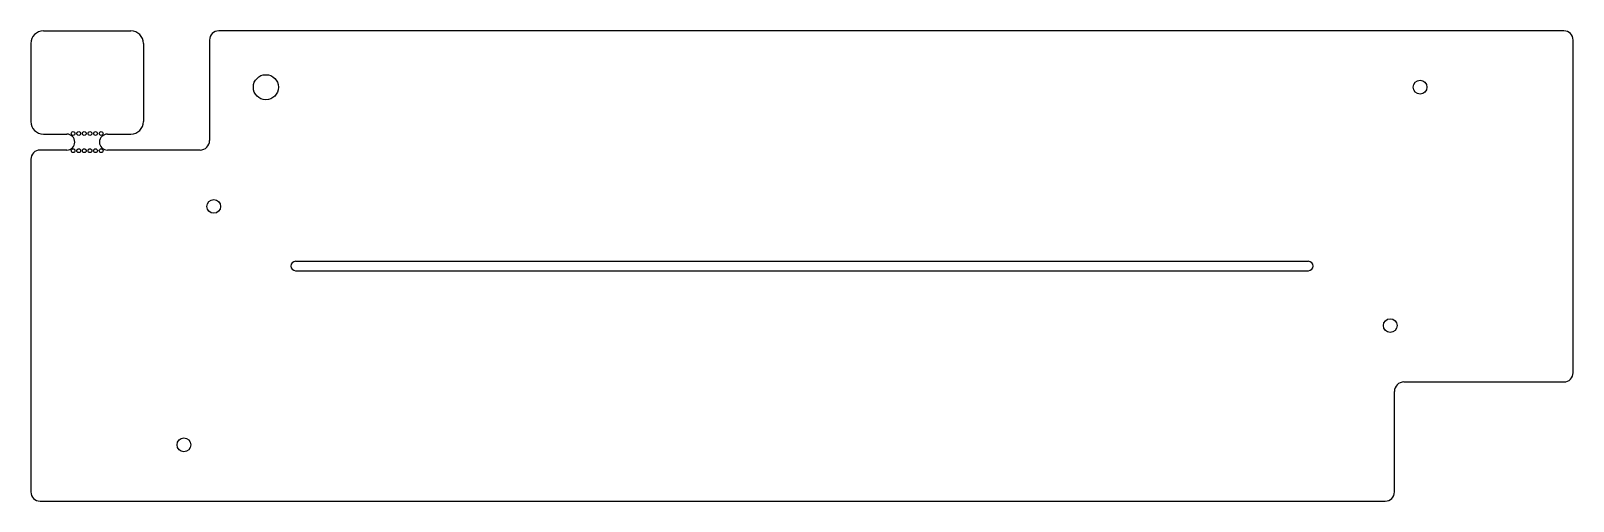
# Model space of a CAD drawing. Extents: x -123 to 123, y -38 to 38.
import ezdxf

# ---------------------------------------------------------------- set-up
doc = ezdxf.new("R2010")
doc.units = 0
doc.header["$MEASUREMENT"] = 0
doc.layers.add('VISIBLE', color=7, linetype='CONTINUOUS')

msp = doc.modelspace()

# ---------------------------------------------------------------- linework, layer by layer
at = {"layer": 'VISIBLE'}
for p, q in [((-121.3, 37.575), (-107.3, 37.575)), ((121.825, 37.575), (-93.25, 37.575)), ((-123.3, 35.575), (-123.3, 23.075)), ((-105.3, 35.575), (-105.3, 23.075)), ((-94.725, 36.1), (-94.725, 20.05)), ((123.3, -17.05), (123.3, 36.1)), ((-121.3, 21.075), (-117.55, 21.075)), ((-111.05, 21.075), (-107.3, 21.075)), ((-117.55, 18.525), (-121.825, 18.525)), ((-96.25, 18.525), (-111.05, 18.525)), ((-123.3, 17.05), (-123.3, -36.1)), ((-80.9625, 0.75), (80.9625, 0.75)), ((-80.9625, -0.75), (80.9625, -0.75)), ((96.25, -18.525), (121.825, -18.525)), ((94.725, -36.1), (94.725, -20.05)), ((-121.825, -37.575), (93.25, -37.575))]:
    msp.add_line(p, q, dxfattribs=at)
for centre, radius in [((-85.725, 28.575), 2), ((98.821875, 28.575), 1.1), ((-116.55, 21.175), 0.3), ((-115.65, 21.175), 0.3), ((-114.75, 21.175), 0.3), ((-113.85, 21.175), 0.3), ((-112.95, 21.175), 0.3), ((-112.05, 21.175), 0.3), ((-116.55, 18.425), 0.3), ((-115.65, 18.425), 0.3), ((-114.75, 18.425), 0.3), ((-113.85, 18.425), 0.3), ((-112.95, 18.425), 0.3), ((-112.05, 18.425), 0.3), ((-94.059375, 9.525), 1.1), ((94.059375, -9.525), 1.1), ((-98.821875, -28.575), 1.1)]:
    msp.add_circle(centre, radius, dxfattribs=at)
for centre, radius, start, end in [((-121.3, 35.575), 2, 90, 180), ((-107.3, 35.575), 2, 0, 90), ((-93.25, 36.1), 1.475, 90, 180), ((121.825, 36.1), 1.475, 0, 90), ((-121.3, 23.075), 2, 180, 270), ((-107.3, 23.075), 2, 270, 0), ((-117.55, 19.8), 1.275, 270, 90), ((-111.05, 19.8), 1.275, 90, 270), ((-96.25, 20.05), 1.525, 270, 0), ((-121.825, 17.05), 1.475, 90, 180), ((-80.9625, 0), 0.75, 90, 270), ((80.9625, 0), 0.75, 270, 90), ((121.825, -17.05), 1.475, 270, 0), ((96.25, -20.05), 1.525, 90, 180), ((-121.825, -36.1), 1.475, 180, 270), ((93.25, -36.1), 1.475, 270, 0)]:
    msp.add_arc(centre, radius, start, end, dxfattribs=at)

doc.saveas('drawing.dxf')
